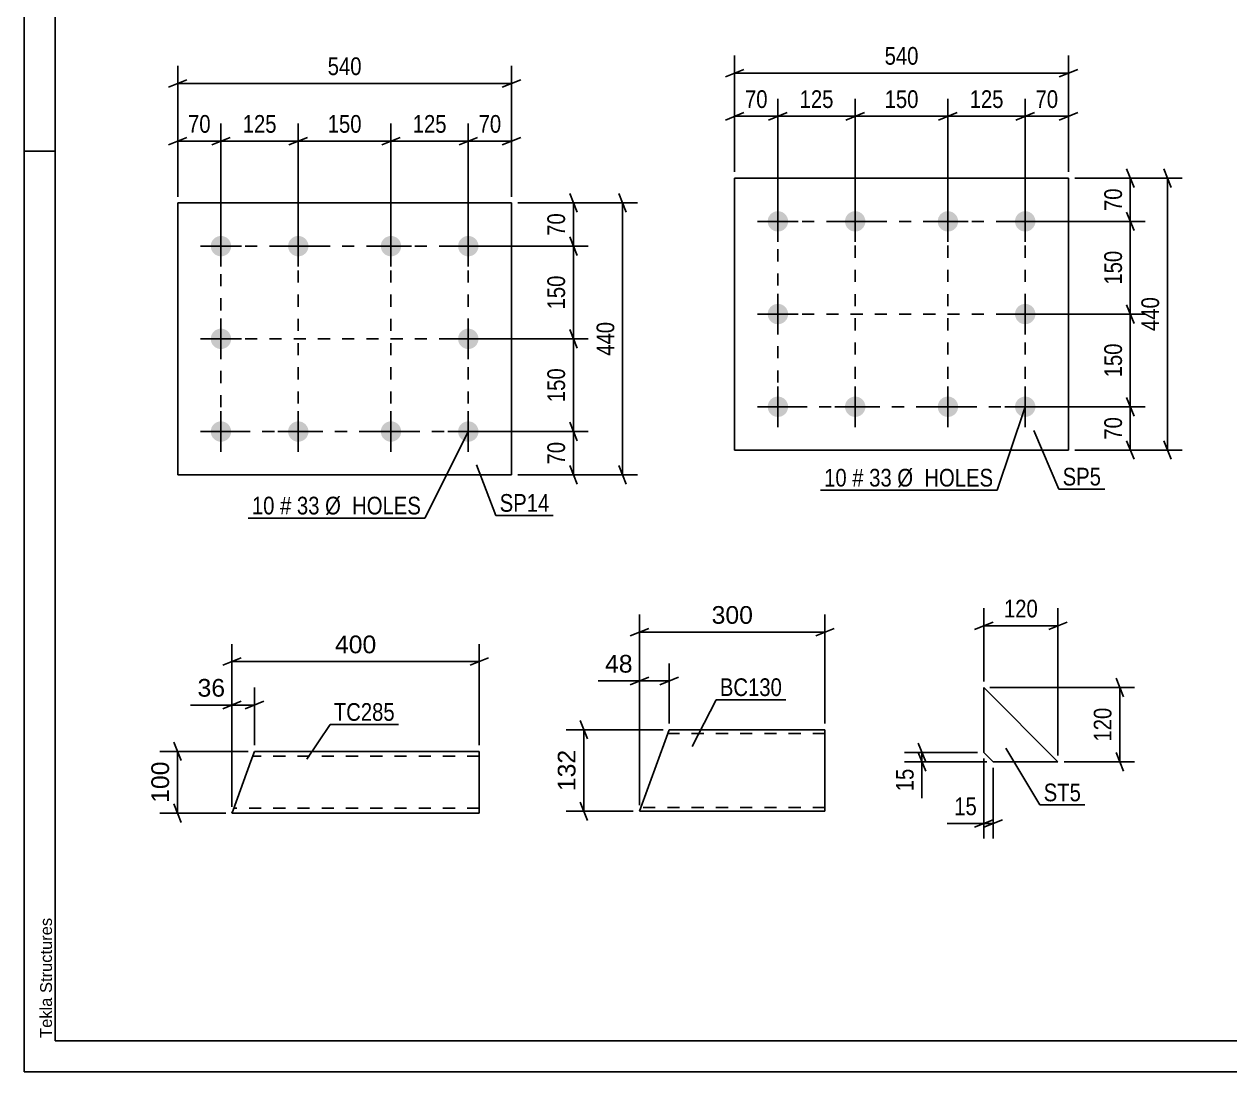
# Model space of a CAD drawing. Header units: millimetres. Extents: x 0 to 420, y 0 to 297.
# Drawn here: x 0 to 195, y 0 to 169.6 of the extents above; entities that cross this region are included whole.
import ezdxf

# ---------------------------------------------------------------- set-up
doc = ezdxf.new("R2010")
doc.units = ezdxf.units.MM
doc.linetypes.add('DXK_LINE_DOT2', pattern=[3.9198, 1.9599, -1.9599])
doc.styles.add('Arial', font='ARIAL.TTF', dxfattribs={"height": 0.2})
doc.styles.add('Arial Narrow', font='ARIALN.TTF', dxfattribs={"height": 0.2})

# ---------------------------------------------------------------- blocks, each defined once
blk = doc.blocks.new('Unknown-348436361-1134')
at = {"color": 5, "linetype": 'Continuous'}
for p, q in [((0, 297), (0, 0)), ((5, 292), (5, 5)), ((5, 149), (0, 149)), ((0, 0), (0, 5)), ((5, 5), (415, 5)), ((0, 0), (420, 0))]:
    blk.add_line(p, q, dxfattribs=at)
at = {"color": 174, "linetype": 'Continuous', "style": 'Arial'}
blk.add_text('Tekla Structures', height=1.9102, rotation=90, dxfattribs=at).set_placement((4.5, 5.5))
blk = doc.blocks.new('Part-348436361-5805 - 5804')
at = {"color": 2, "linetype": 'Continuous'}
for p, q in [((155.22, 62.19), (155.22, 51.69)), ((155.22, 62.19), (167.22, 50.19)), ((155.22, 51.69), (156.72, 50.19)), ((156.72, 50.19), (167.22, 50.19))]:
    blk.add_line(p, q, dxfattribs=at)
blk = doc.blocks.new('Part-348436361-7746 - 7745')
at = {"color": 2, "linetype": 'Continuous'}
for p, q in [((36.67, 50.27), (37.26, 51.87)), ((73.62, 51.87), (37.26, 51.87)), ((73.62, 51.87), (73.62, 41.87)), ((33.79, 42.34), (36.67, 50.27)), ((33.62, 41.87), (33.79, 42.34)), ((33.62, 41.87), (73.62, 41.87))]:
    blk.add_line(p, q, dxfattribs=at)
at = {"color": 7, "linetype": 'DXK_LINE_DOT2'}
for p, q in [((73.62, 51.07), (36.97, 51.07)), ((37.26, 51.87), (37.09, 51.4)), ((73.62, 51.4), (73.62, 51.87)), ((33.66, 41.99), (33.79, 42.34)), ((73.62, 42.67), (33.91, 42.67))]:
    blk.add_line(p, q, dxfattribs=at)
blk = doc.blocks.new('Part-348436361-7754 - 7753')
at = {"color": 2, "linetype": 'Continuous'}
for p, q in [((103.9, 54.17), (104.34, 55.37)), ((129.53, 55.37), (104.34, 55.37)), ((129.53, 55.37), (129.53, 55.27)), ((129.53, 55.27), (129.53, 42.17)), ((103.9, 54.17), (99.53, 42.17)), ((99.53, 42.17), (129.53, 42.17))]:
    blk.add_line(p, q, dxfattribs=at)
at = {"color": 7, "linetype": 'DXK_LINE_DOT2'}
for p, q in [((129.53, 54.77), (104.12, 54.77)), ((104.3, 55.27), (104.21, 55.01)), ((104.34, 55.37), (104.3, 55.27)), ((129.53, 55.01), (129.53, 55.37)), ((129.53, 42.77), (99.75, 42.77))]:
    blk.add_line(p, q, dxfattribs=at)
blk = doc.blocks.new('Bolt-348436361-5790 - 5788')
at = {"linetype": 'Continuous'}
for points in [[(121.92, 139.28, -1), (121.92, 135.98, -1)], [(134.42, 139.28, -1), (134.42, 135.98, -1)], [(149.42, 139.28, -1), (149.42, 135.98, -1)], [(161.92, 139.28, -1), (161.92, 135.98, -1)], [(121.92, 124.28, -1), (121.92, 120.98, -1)], [(161.92, 124.28, -1), (161.92, 120.98, -1)], [(121.92, 109.28, -1), (121.92, 105.98, -1)], [(134.42, 109.28, -1), (134.42, 105.98, -1)], [(149.42, 109.28, -1), (149.42, 105.98, -1)], [(161.92, 109.28, -1), (161.92, 105.98, -1)]]:
    blk.add_hatch(color=1, dxfattribs=at).paths.add_polyline_path(points)
at = {"color": 1, "linetype": 'Continuous'}
for p, q in [((121.92, 140.93), (121.92, 134.33)), ((134.42, 140.93), (134.42, 134.33)), ((149.42, 140.93), (149.42, 134.33)), ((161.92, 140.93), (161.92, 134.33)), ((118.62, 137.63), (125.22, 137.63)), ((131.12, 137.63), (137.72, 137.63)), ((146.12, 137.63), (152.72, 137.63)), ((158.62, 137.63), (165.22, 137.63)), ((121.92, 125.93), (121.92, 119.33)), ((161.92, 125.93), (161.92, 119.33)), ((118.62, 122.63), (125.22, 122.63)), ((158.62, 122.63), (165.22, 122.63)), ((121.92, 110.93), (121.92, 104.33)), ((134.42, 110.93), (134.42, 104.33)), ((149.42, 110.93), (149.42, 104.33)), ((161.92, 110.93), (161.92, 104.33)), ((118.62, 107.63), (125.22, 107.63)), ((131.12, 107.63), (137.72, 107.63)), ((146.12, 107.63), (152.72, 107.63)), ((158.62, 107.63), (165.22, 107.63))]:
    blk.add_line(p, q, dxfattribs=at)
blk = doc.blocks.new('Part-348436361-5789 - 5788')
at = {"color": 2, "linetype": 'Continuous'}
for p, q in [((114.92, 100.63), (114.92, 144.63)), ((114.92, 144.63), (168.92, 144.63)), ((168.92, 144.63), (168.92, 100.63)), ((168.92, 100.63), (114.92, 100.63))]:
    blk.add_line(p, q, dxfattribs=at)
blk = doc.blocks.new('Part-348436361-5859 - 5858')
at = {"color": 2, "linetype": 'Continuous'}
for p, q in [((24.84, 96.62), (24.84, 140.62)), ((24.84, 140.62), (78.84, 140.62)), ((78.84, 140.62), (78.84, 96.62)), ((78.84, 96.62), (24.84, 96.62))]:
    blk.add_line(p, q, dxfattribs=at)
blk = doc.blocks.new('Bolt-348436361-5860 - 5858')
at = {"linetype": 'Continuous'}
for points in [[(31.84, 135.27, -1), (31.84, 131.97, -1)], [(44.34, 135.27, -1), (44.34, 131.97, -1)], [(59.34, 135.27, -1), (59.34, 131.97, -1)], [(71.84, 135.27, -1), (71.84, 131.97, -1)], [(31.84, 120.27, -1), (31.84, 116.97, -1)], [(71.84, 120.27, -1), (71.84, 116.97, -1)], [(31.84, 105.27, -1), (31.84, 101.97, -1)], [(44.34, 105.27, -1), (44.34, 101.97, -1)], [(59.34, 105.27, -1), (59.34, 101.97, -1)], [(71.84, 105.27, -1), (71.84, 101.97, -1)]]:
    blk.add_hatch(color=1, dxfattribs=at).paths.add_polyline_path(points)
at = {"color": 1, "linetype": 'Continuous'}
for p, q in [((31.84, 136.92), (31.84, 130.32)), ((44.34, 136.92), (44.34, 130.32)), ((59.34, 136.92), (59.34, 130.32)), ((71.84, 136.92), (71.84, 130.32)), ((28.54, 133.62), (35.14, 133.62)), ((41.04, 133.62), (47.64, 133.62)), ((56.04, 133.62), (62.64, 133.62)), ((68.54, 133.62), (75.14, 133.62)), ((31.84, 121.92), (31.84, 115.32)), ((71.84, 121.92), (71.84, 115.32)), ((28.54, 118.62), (35.14, 118.62)), ((68.54, 118.62), (75.14, 118.62)), ((31.84, 106.92), (31.84, 100.32)), ((44.34, 106.92), (44.34, 100.32)), ((59.34, 106.92), (59.34, 100.32)), ((71.84, 106.92), (71.84, 100.32)), ((28.54, 103.62), (35.14, 103.62)), ((41.04, 103.62), (47.64, 103.62)), ((56.04, 103.62), (62.64, 103.62)), ((68.54, 103.62), (75.14, 103.62))]:
    blk.add_line(p, q, dxfattribs=at)
blk = doc.blocks.new('Rectangle-348436361-7251 - 5788')
at = {"color": 1, "linetype": 'DXK_LINE_DOT2'}
blk.add_lwpolyline([(121.92, 137.63), (161.92, 137.63), (161.92, 107.63), (121.92, 107.63), (121.92, 137.63)], close=True, dxfattribs=at)
blk = doc.blocks.new('Line-348436361-7109 - 5858')
at = {"color": 1, "linetype": 'DXK_LINE_DOT2'}
blk.add_line((31.84, 118.62), (71.84, 118.62), dxfattribs=at)
blk = doc.blocks.new('Line-348436361-7261 - 5788')
at = {"color": 1, "linetype": 'DXK_LINE_DOT2'}
blk.add_line((121.92, 122.63), (161.92, 122.63), dxfattribs=at)
blk = doc.blocks.new('Line-348436361-7116 - 5858')
at = {"color": 1, "linetype": 'DXK_LINE_DOT2'}
blk.add_line((44.34, 133.62), (44.34, 103.62), dxfattribs=at)
blk = doc.blocks.new('Line-348436361-7268 - 5788')
at = {"color": 1, "linetype": 'DXK_LINE_DOT2'}
blk.add_line((134.42, 137.63), (134.42, 107.63), dxfattribs=at)
blk = doc.blocks.new('Line-348436361-7123 - 5858')
at = {"color": 1, "linetype": 'DXK_LINE_DOT2'}
blk.add_line((59.34, 133.62), (59.34, 103.62), dxfattribs=at)
blk = doc.blocks.new('Line-348436361-7275 - 5788')
at = {"color": 1, "linetype": 'DXK_LINE_DOT2'}
blk.add_line((149.42, 137.63), (149.42, 107.63), dxfattribs=at)
blk = doc.blocks.new('Rectangle-348436361-7130 - 5858')
at = {"color": 1, "linetype": 'DXK_LINE_DOT2'}
blk.add_lwpolyline([(31.84, 133.62), (71.84, 133.62), (71.84, 103.62), (31.84, 103.62), (31.84, 133.62)], close=True, dxfattribs=at)
blk = doc.blocks.new('StraightDimension-348436361-6052 - 5804')
at = {"color": 7, "linetype": 'Continuous'}
for p, q in [((144.62, 53.19), (145.82, 50.19)), ((154.22, 51.69), (142.37, 51.69)), ((145.82, 48.69), (144.62, 51.69)), ((145.22, 50.19), (145.22, 51.69)), ((155.72, 50.19), (142.37, 50.19))]:
    blk.add_line(p, q, dxfattribs=at)
at = {"color": 0}
blk.add_wipeout([(144.47, 49.67), (140.27, 49.67), (140.27, 44.81), (144.47, 44.81)], dxfattribs=at)
at = {"color": 7, "linetype": 'Continuous'}
blk.add_line((145.22, 50.19), (145.22, 44.28), dxfattribs=at)
blk.add_line((145.22, 50.19), (145.22, 44.28), dxfattribs=at)
at = {"color": 3, "style": 'Arial Narrow'}
blk.add_text('15', height=2.863, rotation=90.0002, dxfattribs=at).set_placement((143.87, 45.41))
blk = doc.blocks.new('StraightDimension-348436361-6044 - 5804')
at = {"color": 7, "linetype": 'Continuous'}
for p, q in [((155.22, 50.69), (155.22, 37.79)), ((156.72, 49.19), (156.72, 37.79)), ((153.72, 39.59), (156.72, 40.79)), ((158.22, 40.79), (155.22, 39.59)), ((155.22, 40.19), (156.72, 40.19))]:
    blk.add_line(p, q, dxfattribs=at)
at = {"color": 0}
blk.add_wipeout([(154.7, 40.94), (154.7, 45.14), (149.84, 45.14), (149.84, 40.94)], dxfattribs=at)
at = {"color": 7, "linetype": 'Continuous'}
blk.add_line((155.22, 40.19), (149.32, 40.19), dxfattribs=at)
blk.add_line((155.22, 40.19), (149.32, 40.19), dxfattribs=at)
at = {"color": 3, "style": 'Arial Narrow'}
blk.add_text('15', height=2.863, dxfattribs=at).set_placement((150.44, 41.54))
blk = doc.blocks.new('StraightDimension-348436361-6056 - 5804')
at = {"color": 7, "linetype": 'Continuous'}
for p, q in [((176.62, 63.69), (177.82, 60.69)), ((156.22, 62.19), (179.62, 62.19)), ((177.22, 50.19), (177.22, 62.19)), ((177.82, 48.69), (176.62, 51.69)), ((168.22, 50.19), (179.62, 50.19))]:
    blk.add_line(p, q, dxfattribs=at)
at = {"color": 0}
blk.add_wipeout([(176.47, 59.53), (172.27, 59.53), (172.27, 52.85), (176.47, 52.85)], dxfattribs=at)
at = {"color": 3, "style": 'Arial Narrow'}
blk.add_text('120', height=2.863, rotation=90.0002, dxfattribs=at).set_placement((175.87, 53.45))
blk = doc.blocks.new('StraightDimension-348436361-6048 - 5804')
at = {"color": 7, "linetype": 'Continuous'}
for p, q in [((155.22, 63.19), (155.22, 75.04)), ((167.22, 51.19), (167.22, 75.04)), ((153.72, 71.59), (156.72, 72.79)), ((155.22, 72.19), (167.22, 72.19)), ((168.72, 72.79), (165.72, 71.59))]:
    blk.add_line(p, q, dxfattribs=at)
at = {"color": 0}
blk.add_wipeout([(164.56, 72.94), (164.56, 77.14), (157.88, 77.14), (157.88, 72.94)], dxfattribs=at)
at = {"color": 3, "style": 'Arial Narrow'}
blk.add_text('120', height=2.863, dxfattribs=at).set_placement((158.48, 73.54))
blk = doc.blocks.new('StraightDimension-348436361-7794 - 7745')
at = {"color": 7, "linetype": 'Continuous'}
for p, q in [((24.19, 53.37), (25.39, 50.37)), ((36.26, 51.87), (21.94, 51.87)), ((24.79, 41.87), (24.79, 51.87)), ((25.39, 40.37), (24.19, 43.37)), ((32.62, 41.87), (21.94, 41.87))]:
    blk.add_line(p, q, dxfattribs=at)
at = {"color": 0}
blk.add_wipeout([(24.04, 50.81), (19.84, 50.81), (19.84, 42.94), (24.04, 42.94)], dxfattribs=at)
at = {"color": 3, "style": 'Arial'}
blk.add_text('100', height=2.865, rotation=90.0002, dxfattribs=at).set_placement((23.44, 43.54))
blk = doc.blocks.new('StraightDimension-348436361-7759 - 7745')
at = {"color": 7, "linetype": 'Continuous'}
for p, q in [((33.62, 42.87), (33.62, 62.22)), ((37.26, 52.87), (37.26, 62.22)), ((32.12, 58.77), (35.12, 59.97)), ((33.62, 59.37), (37.26, 59.37)), ((38.76, 59.97), (35.76, 58.77))]:
    blk.add_line(p, q, dxfattribs=at)
at = {"color": 0}
blk.add_wipeout([(33.09, 60.12), (33.09, 64.32), (27.45, 64.32), (27.45, 60.12)], dxfattribs=at)
at = {"color": 7, "linetype": 'Continuous'}
blk.add_line((33.62, 59.37), (26.92, 59.37), dxfattribs=at)
blk.add_line((33.62, 59.37), (26.92, 59.37), dxfattribs=at)
at = {"color": 3, "style": 'Arial'}
blk.add_text('36', height=2.865, dxfattribs=at).set_placement((28.05, 60.72))
blk = doc.blocks.new('StraightDimension-348436361-7829 - 7745')
at = {"color": 7, "linetype": 'Continuous'}
for p, q in [((33.62, 42.87), (33.62, 69.24)), ((73.62, 52.87), (73.62, 69.24)), ((35.12, 66.99), (32.12, 65.79)), ((33.62, 66.39), (73.62, 66.39)), ((72.12, 65.79), (75.12, 66.99))]:
    blk.add_line(p, q, dxfattribs=at)
at = {"color": 0}
blk.add_wipeout([(57.55, 67.14), (57.55, 71.34), (49.68, 71.34), (49.68, 67.14)], dxfattribs=at)
at = {"color": 3, "style": 'Arial'}
blk.add_text('400', height=2.865, dxfattribs=at).set_placement((50.28, 67.74))
blk = doc.blocks.new('StraightDimension-348436361-7858 - 7753')
at = {"color": 7, "linetype": 'Continuous'}
for p, q in [((99.53, 43.17), (99.53, 66.11)), ((104.34, 56.37), (104.34, 66.11)), ((98.03, 62.66), (101.03, 63.86)), ((99.53, 63.26), (104.34, 63.26)), ((105.84, 63.86), (102.84, 62.66))]:
    blk.add_line(p, q, dxfattribs=at)
at = {"color": 0}
blk.add_wipeout([(99.01, 64.01), (99.01, 68.21), (93.36, 68.21), (93.36, 64.01)], dxfattribs=at)
at = {"color": 7, "linetype": 'Continuous'}
blk.add_line((99.53, 63.26), (92.84, 63.26), dxfattribs=at)
blk.add_line((99.53, 63.26), (92.84, 63.26), dxfattribs=at)
at = {"color": 3, "style": 'Arial'}
blk.add_text('48', height=2.865, dxfattribs=at).set_placement((93.96, 64.61))
blk = doc.blocks.new('StraightDimension-348436361-7840 - 7753')
at = {"color": 7, "linetype": 'Continuous'}
for p, q in [((91.13, 53.87), (89.93, 56.87)), ((103.34, 55.37), (87.68, 55.37)), ((90.53, 42.17), (90.53, 55.37)), ((89.93, 43.67), (91.13, 40.67)), ((98.53, 42.17), (87.68, 42.17))]:
    blk.add_line(p, q, dxfattribs=at)
at = {"color": 0}
blk.add_wipeout([(89.78, 52.7), (85.58, 52.7), (85.58, 44.83), (89.78, 44.83)], dxfattribs=at)
at = {"color": 3, "style": 'Arial'}
blk.add_text('132', height=2.865, rotation=90.0002, dxfattribs=at).set_placement((89.18, 45.43))
blk = doc.blocks.new('StraightDimension-348436361-7877 - 7753')
at = {"color": 7, "linetype": 'Continuous'}
for p, q in [((99.53, 43.17), (99.53, 74.01)), ((129.53, 56.37), (129.53, 74.01)), ((101.03, 71.76), (98.03, 70.56)), ((99.53, 71.16), (129.53, 71.16)), ((128.03, 70.56), (131.03, 71.76))]:
    blk.add_line(p, q, dxfattribs=at)
at = {"color": 0}
blk.add_wipeout([(118.47, 71.91), (118.47, 76.11), (110.6, 76.11), (110.6, 71.91)], dxfattribs=at)
at = {"color": 3, "style": 'Arial'}
blk.add_text('300', height=2.865, dxfattribs=at).set_placement((111.2, 72.51))
blk = doc.blocks.new('StraightDimension-348436361-8094 - 5788')
at = {"color": 7, "linetype": 'Continuous'}
for p, q in [((179.52, 136.13), (178.32, 139.13)), ((162.92, 137.63), (181.32, 137.63)), ((178.92, 122.63), (178.92, 137.63)), ((178.32, 124.13), (179.52, 121.13)), ((162.92, 122.63), (181.32, 122.63))]:
    blk.add_line(p, q, dxfattribs=at)
at = {"color": 0}
blk.add_wipeout([(178.17, 133.47), (173.97, 133.47), (173.97, 126.79), (178.17, 126.79)], dxfattribs=at)
at = {"color": 3, "style": 'Arial Narrow'}
blk.add_text('150', height=2.863, rotation=90.0002, dxfattribs=at).set_placement((177.57, 127.39))
blk = doc.blocks.new('StraightDimension-348436361-8100 - 5788')
at = {"color": 7, "linetype": 'Continuous'}
for p, q in [((149.42, 138.63), (149.42, 157.48)), ((161.92, 138.63), (161.92, 157.48)), ((147.92, 154.03), (150.92, 155.23)), ((149.42, 154.63), (161.92, 154.63)), ((163.42, 155.23), (160.42, 154.03))]:
    blk.add_line(p, q, dxfattribs=at)
at = {"color": 0}
blk.add_wipeout([(159.01, 155.38), (159.01, 159.58), (152.33, 159.58), (152.33, 155.38)], dxfattribs=at)
at = {"color": 3, "style": 'Arial Narrow'}
blk.add_text('125', height=2.863, dxfattribs=at).set_placement((152.93, 155.98))
blk = doc.blocks.new('StraightDimension-348436361-5968 - 5788')
at = {"color": 7, "linetype": 'Continuous'}
for p, q in [((169.92, 144.63), (181.32, 144.63)), ((178.32, 146.13), (179.52, 143.13)), ((178.92, 137.63), (178.92, 144.63)), ((179.52, 136.13), (178.32, 139.13)), ((162.92, 137.63), (181.32, 137.63))]:
    blk.add_line(p, q, dxfattribs=at)
at = {"color": 0}
blk.add_wipeout([(178.17, 143.56), (173.97, 143.56), (173.97, 138.7), (178.17, 138.7)], dxfattribs=at)
at = {"color": 3, "style": 'Arial Narrow'}
blk.add_text('70', height=2.863, rotation=90.0002, dxfattribs=at).set_placement((177.57, 139.3))
blk = doc.blocks.new('StraightDimension-348436361-5971 - 5788')
at = {"color": 7, "linetype": 'Continuous'}
for p, q in [((162.92, 107.63), (181.32, 107.63)), ((178.32, 109.13), (179.52, 106.13)), ((178.92, 100.63), (178.92, 107.63)), ((179.52, 99.13), (178.32, 102.13)), ((169.92, 100.63), (181.32, 100.63))]:
    blk.add_line(p, q, dxfattribs=at)
at = {"color": 0}
blk.add_wipeout([(178.17, 106.56), (173.97, 106.56), (173.97, 101.7), (178.17, 101.7)], dxfattribs=at)
at = {"color": 3, "style": 'Arial Narrow'}
blk.add_text('70', height=2.863, rotation=90.0002, dxfattribs=at).set_placement((177.57, 102.3))
blk = doc.blocks.new('StraightDimension-348436361-5984 - 5788')
at = {"color": 7, "linetype": 'Continuous'}
for p, q in [((169.92, 144.63), (187.32, 144.63)), ((185.52, 143.13), (184.32, 146.13)), ((184.92, 100.63), (184.92, 144.63)), ((184.32, 102.13), (185.52, 99.13)), ((169.92, 100.63), (187.32, 100.63))]:
    blk.add_line(p, q, dxfattribs=at)
at = {"color": 0}
blk.add_wipeout([(184.17, 125.97), (179.97, 125.97), (179.97, 119.29), (184.17, 119.29)], dxfattribs=at)
at = {"color": 3, "style": 'Arial Narrow'}
blk.add_text('440', height=2.863, rotation=90.0002, dxfattribs=at).set_placement((183.57, 119.89))
blk = doc.blocks.new('StraightDimension-348436361-5988 - 5788')
at = {"color": 7, "linetype": 'Continuous'}
for p, q in [((161.92, 138.63), (161.92, 157.48)), ((168.92, 145.63), (168.92, 157.48)), ((160.42, 154.03), (163.42, 155.23)), ((161.92, 154.63), (168.92, 154.63)), ((170.42, 155.23), (167.42, 154.03))]:
    blk.add_line(p, q, dxfattribs=at)
at = {"color": 0}
blk.add_wipeout([(167.85, 155.38), (167.85, 159.58), (162.99, 159.58), (162.99, 155.38)], dxfattribs=at)
at = {"color": 3, "style": 'Arial Narrow'}
blk.add_text('70', height=2.863, dxfattribs=at).set_placement((163.59, 155.98))
blk = doc.blocks.new('StraightDimension-348436361-5992 - 5788')
at = {"color": 7, "linetype": 'Continuous'}
for p, q in [((114.92, 145.63), (114.92, 157.48)), ((121.92, 138.63), (121.92, 157.48)), ((113.42, 154.03), (116.42, 155.23)), ((114.92, 154.63), (121.92, 154.63)), ((123.42, 155.23), (120.42, 154.03))]:
    blk.add_line(p, q, dxfattribs=at)
at = {"color": 0}
blk.add_wipeout([(120.85, 155.38), (120.85, 159.58), (115.99, 159.58), (115.99, 155.38)], dxfattribs=at)
at = {"color": 3, "style": 'Arial Narrow'}
blk.add_text('70', height=2.863, dxfattribs=at).set_placement((116.59, 155.98))
blk = doc.blocks.new('StraightDimension-348436361-6008 - 5788')
at = {"color": 7, "linetype": 'Continuous'}
for p, q in [((114.92, 145.63), (114.92, 164.48)), ((168.92, 145.63), (168.92, 164.48)), ((116.42, 162.23), (113.42, 161.03)), ((167.42, 161.03), (170.42, 162.23)), ((114.92, 161.63), (168.92, 161.63))]:
    blk.add_line(p, q, dxfattribs=at)
at = {"color": 0}
blk.add_wipeout([(145.26, 162.38), (145.26, 166.58), (138.58, 166.58), (138.58, 162.38)], dxfattribs=at)
at = {"color": 3, "style": 'Arial Narrow'}
blk.add_text('540', height=2.863, dxfattribs=at).set_placement((139.18, 162.98))
blk = doc.blocks.new('StraightDimension-348436361-8092 - 5788')
at = {"color": 7, "linetype": 'Continuous'}
for p, q in [((179.52, 121.13), (178.32, 124.13)), ((162.92, 122.63), (181.32, 122.63)), ((178.92, 107.63), (178.92, 122.63)), ((162.92, 107.63), (181.32, 107.63)), ((178.32, 109.13), (179.52, 106.13))]:
    blk.add_line(p, q, dxfattribs=at)
at = {"color": 0}
blk.add_wipeout([(178.17, 118.47), (173.97, 118.47), (173.97, 111.79), (178.17, 111.79)], dxfattribs=at)
at = {"color": 3, "style": 'Arial Narrow'}
blk.add_text('150', height=2.863, rotation=90.0002, dxfattribs=at).set_placement((177.57, 112.39))
blk = doc.blocks.new('StraightDimension-348436361-8096 - 5788')
at = {"color": 7, "linetype": 'Continuous'}
for p, q in [((121.92, 138.63), (121.92, 157.48)), ((134.42, 138.63), (134.42, 157.48)), ((120.42, 154.03), (123.42, 155.23)), ((121.92, 154.63), (134.42, 154.63)), ((135.92, 155.23), (132.92, 154.03))]:
    blk.add_line(p, q, dxfattribs=at)
at = {"color": 0}
blk.add_wipeout([(131.51, 155.38), (131.51, 159.58), (124.83, 159.58), (124.83, 155.38)], dxfattribs=at)
at = {"color": 3, "style": 'Arial Narrow'}
blk.add_text('125', height=2.863, dxfattribs=at).set_placement((125.43, 155.98))
blk = doc.blocks.new('StraightDimension-348436361-8098 - 5788')
at = {"color": 7, "linetype": 'Continuous'}
for p, q in [((134.42, 138.63), (134.42, 157.48)), ((149.42, 138.63), (149.42, 157.48)), ((135.92, 155.23), (132.92, 154.03)), ((134.42, 154.63), (149.42, 154.63)), ((147.92, 154.03), (150.92, 155.23))]:
    blk.add_line(p, q, dxfattribs=at)
at = {"color": 0}
blk.add_wipeout([(145.26, 155.38), (145.26, 159.58), (138.58, 159.58), (138.58, 155.38)], dxfattribs=at)
at = {"color": 3, "style": 'Arial Narrow'}
blk.add_text('150', height=2.863, dxfattribs=at).set_placement((139.18, 155.98))
blk = doc.blocks.new('StraightDimension-348436361-6188 - 5858')
at = {"color": 7, "linetype": 'Continuous'}
for p, q in [((24.84, 141.62), (24.84, 153.47)), ((31.84, 134.62), (31.84, 153.47)), ((23.34, 150.02), (26.34, 151.22)), ((24.84, 150.62), (31.84, 150.62)), ((33.34, 151.22), (30.34, 150.02))]:
    blk.add_line(p, q, dxfattribs=at)
at = {"color": 0}
blk.add_wipeout([(30.77, 151.37), (30.77, 155.57), (25.91, 155.57), (25.91, 151.37)], dxfattribs=at)
at = {"color": 3, "style": 'Arial Narrow'}
blk.add_text('70', height=2.863, dxfattribs=at).set_placement((26.51, 151.97))
blk = doc.blocks.new('StraightDimension-348436361-8118 - 5858')
at = {"color": 7, "linetype": 'Continuous'}
for p, q in [((44.34, 134.62), (44.34, 153.47)), ((59.34, 134.62), (59.34, 153.47)), ((45.84, 151.22), (42.84, 150.02)), ((44.34, 150.62), (59.34, 150.62)), ((57.84, 150.02), (60.84, 151.22))]:
    blk.add_line(p, q, dxfattribs=at)
at = {"color": 0}
blk.add_wipeout([(55.18, 151.37), (55.18, 155.57), (48.5, 155.57), (48.5, 151.37)], dxfattribs=at)
at = {"color": 3, "style": 'Arial Narrow'}
blk.add_text('150', height=2.863, dxfattribs=at).set_placement((49.1, 151.97))
blk = doc.blocks.new('StraightDimension-348436361-8112 - 5858')
at = {"color": 7, "linetype": 'Continuous'}
for p, q in [((89.44, 117.12), (88.24, 120.12)), ((72.84, 118.62), (91.24, 118.62)), ((88.84, 103.62), (88.84, 118.62)), ((72.84, 103.62), (91.24, 103.62)), ((88.24, 105.12), (89.44, 102.12))]:
    blk.add_line(p, q, dxfattribs=at)
at = {"color": 0}
blk.add_wipeout([(88.09, 114.46), (83.89, 114.46), (83.89, 107.78), (88.09, 107.78)], dxfattribs=at)
at = {"color": 3, "style": 'Arial Narrow'}
blk.add_text('150', height=2.863, rotation=90.0002, dxfattribs=at).set_placement((87.49, 108.38))
blk = doc.blocks.new('StraightDimension-348436361-6164 - 5858')
at = {"color": 7, "linetype": 'Continuous'}
for p, q in [((79.84, 140.62), (91.24, 140.62)), ((88.24, 142.12), (89.44, 139.12)), ((88.84, 133.62), (88.84, 140.62)), ((89.44, 132.12), (88.24, 135.12)), ((72.84, 133.62), (91.24, 133.62))]:
    blk.add_line(p, q, dxfattribs=at)
at = {"color": 0}
blk.add_wipeout([(88.09, 139.55), (83.89, 139.55), (83.89, 134.69), (88.09, 134.69)], dxfattribs=at)
at = {"color": 3, "style": 'Arial Narrow'}
blk.add_text('70', height=2.863, rotation=90.0002, dxfattribs=at).set_placement((87.49, 135.29))
blk = doc.blocks.new('StraightDimension-348436361-6167 - 5858')
at = {"color": 7, "linetype": 'Continuous'}
for p, q in [((72.84, 103.62), (91.24, 103.62)), ((88.24, 105.12), (89.44, 102.12)), ((88.84, 96.62), (88.84, 103.62)), ((89.44, 95.12), (88.24, 98.12)), ((79.84, 96.62), (91.24, 96.62))]:
    blk.add_line(p, q, dxfattribs=at)
at = {"color": 0}
blk.add_wipeout([(88.09, 102.55), (83.89, 102.55), (83.89, 97.69), (88.09, 97.69)], dxfattribs=at)
at = {"color": 3, "style": 'Arial Narrow'}
blk.add_text('70', height=2.863, rotation=90.0002, dxfattribs=at).set_placement((87.49, 98.29))
blk = doc.blocks.new('StraightDimension-348436361-6180 - 5858')
at = {"color": 7, "linetype": 'Continuous'}
for p, q in [((79.84, 140.62), (99.2, 140.62)), ((97.4, 139.12), (96.2, 142.12)), ((96.8, 96.62), (96.8, 140.62)), ((96.2, 98.12), (97.4, 95.12)), ((79.84, 96.62), (99.2, 96.62))]:
    blk.add_line(p, q, dxfattribs=at)
at = {"color": 0}
blk.add_wipeout([(96.05, 121.96), (91.85, 121.96), (91.85, 115.28), (96.05, 115.28)], dxfattribs=at)
at = {"color": 3, "style": 'Arial Narrow'}
blk.add_text('440', height=2.863, rotation=90.0002, dxfattribs=at).set_placement((95.45, 115.88))
blk = doc.blocks.new('StraightDimension-348436361-6184 - 5858')
at = {"color": 7, "linetype": 'Continuous'}
for p, q in [((71.84, 134.62), (71.84, 153.47)), ((78.84, 141.62), (78.84, 153.47)), ((70.34, 150.02), (73.34, 151.22)), ((71.84, 150.62), (78.84, 150.62)), ((80.34, 151.22), (77.34, 150.02))]:
    blk.add_line(p, q, dxfattribs=at)
at = {"color": 0}
blk.add_wipeout([(77.77, 151.37), (77.77, 155.57), (72.91, 155.57), (72.91, 151.37)], dxfattribs=at)
at = {"color": 3, "style": 'Arial Narrow'}
blk.add_text('70', height=2.863, dxfattribs=at).set_placement((73.51, 151.97))
blk = doc.blocks.new('StraightDimension-348436361-6204 - 5858')
at = {"color": 7, "linetype": 'Continuous'}
for p, q in [((24.84, 141.62), (24.84, 162.8)), ((78.84, 141.62), (78.84, 162.8)), ((26.34, 160.55), (23.34, 159.35)), ((24.84, 159.95), (78.84, 159.95)), ((77.34, 159.35), (80.34, 160.55))]:
    blk.add_line(p, q, dxfattribs=at)
at = {"color": 0}
blk.add_wipeout([(55.18, 160.7), (55.18, 164.9), (48.5, 164.9), (48.5, 160.7)], dxfattribs=at)
at = {"color": 3, "style": 'Arial Narrow'}
blk.add_text('540', height=2.863, dxfattribs=at).set_placement((49.1, 161.3))
blk = doc.blocks.new('StraightDimension-348436361-8114 - 5858')
at = {"color": 7, "linetype": 'Continuous'}
for p, q in [((89.44, 132.12), (88.24, 135.12)), ((72.84, 133.62), (91.24, 133.62)), ((88.84, 118.62), (88.84, 133.62)), ((88.24, 120.12), (89.44, 117.12)), ((72.84, 118.62), (91.24, 118.62))]:
    blk.add_line(p, q, dxfattribs=at)
at = {"color": 0}
blk.add_wipeout([(88.09, 129.46), (83.89, 129.46), (83.89, 122.78), (88.09, 122.78)], dxfattribs=at)
at = {"color": 3, "style": 'Arial Narrow'}
blk.add_text('150', height=2.863, rotation=90.0002, dxfattribs=at).set_placement((87.49, 123.38))
blk = doc.blocks.new('StraightDimension-348436361-8116 - 5858')
at = {"color": 7, "linetype": 'Continuous'}
for p, q in [((31.84, 134.62), (31.84, 153.47)), ((44.34, 134.62), (44.34, 153.47)), ((30.34, 150.02), (33.34, 151.22)), ((31.84, 150.62), (44.34, 150.62)), ((45.84, 151.22), (42.84, 150.02))]:
    blk.add_line(p, q, dxfattribs=at)
at = {"color": 0}
blk.add_wipeout([(41.43, 151.37), (41.43, 155.57), (34.75, 155.57), (34.75, 151.37)], dxfattribs=at)
at = {"color": 3, "style": 'Arial Narrow'}
blk.add_text('125', height=2.863, dxfattribs=at).set_placement((35.35, 151.97))
blk = doc.blocks.new('StraightDimension-348436361-8120 - 5858')
at = {"color": 7, "linetype": 'Continuous'}
for p, q in [((59.34, 134.62), (59.34, 153.47)), ((71.84, 134.62), (71.84, 153.47)), ((57.84, 150.02), (60.84, 151.22)), ((59.34, 150.62), (71.84, 150.62)), ((73.34, 151.22), (70.34, 150.02))]:
    blk.add_line(p, q, dxfattribs=at)
at = {"color": 0}
blk.add_wipeout([(68.93, 151.37), (68.93, 155.57), (62.25, 155.57), (62.25, 151.37)], dxfattribs=at)
at = {"color": 3, "style": 'Arial Narrow'}
blk.add_text('125', height=2.863, dxfattribs=at).set_placement((62.85, 151.97))
blk = doc.blocks.new('Mark-348436361-6238 - 5804')
at = {"color": 0}
blk.add_wipeout([(170.94, 43.79), (170.94, 46.79), (164.91, 46.79), (164.91, 43.79)], dxfattribs=at)
blk.add_wipeout([(170.94, 43.79), (170.94, 46.79), (164.91, 46.79), (164.91, 43.79)], dxfattribs=at)
at = {"color": 30, "linetype": 'Continuous'}
for p, q in [((158.81, 52.39), (164.31, 43.19)), ((164.31, 43.19), (171.54, 43.19))]:
    blk.add_line(p, q, dxfattribs=at)
at = {"color": 3, "style": 'Arial Narrow'}
blk.add_text('ST5', height=2.863, dxfattribs=at).set_placement((164.91, 43.79))
blk = doc.blocks.new('Mark-348436361-7887 - 7745')
at = {"color": 0}
blk.add_wipeout([(59.95, 56.81), (59.95, 59.81), (50.09, 59.81), (50.09, 56.81)], dxfattribs=at)
blk.add_wipeout([(59.95, 56.81), (59.95, 59.81), (50.09, 59.81), (50.09, 56.81)], dxfattribs=at)
at = {"color": 30, "linetype": 'Continuous'}
for p, q in [((45.75, 50.58), (49.49, 56.21)), ((49.49, 56.21), (60.55, 56.21))]:
    blk.add_line(p, q, dxfattribs=at)
at = {"color": 3, "style": 'Arial Narrow'}
blk.add_text('TC285', height=2.863, dxfattribs=at).set_placement((50.09, 56.81))
blk = doc.blocks.new('Mark-348436361-7905 - 7753')
at = {"color": 0}
blk.add_wipeout([(122.58, 60.82), (122.58, 63.82), (112.53, 63.82), (112.53, 60.82)], dxfattribs=at)
blk.add_wipeout([(122.58, 60.82), (122.58, 63.82), (112.53, 63.82), (112.53, 60.82)], dxfattribs=at)
at = {"color": 30, "linetype": 'Continuous'}
for p, q in [((108.05, 52.66), (111.93, 60.22)), ((111.93, 60.22), (123.18, 60.22))]:
    blk.add_line(p, q, dxfattribs=at)
at = {"color": 3, "style": 'Arial Narrow'}
blk.add_text('BC130', height=2.863, dxfattribs=at).set_placement((112.53, 60.82))
blk = doc.blocks.new('Mark-348436361-6230 - 5788')
at = {"color": 0}
blk.add_wipeout([(174.18, 94.89), (174.18, 97.89), (167.97, 97.89), (167.97, 94.89)], dxfattribs=at)
blk.add_wipeout([(174.18, 94.89), (174.18, 97.89), (167.97, 97.89), (167.97, 94.89)], dxfattribs=at)
at = {"color": 30, "linetype": 'Continuous'}
for p, q in [((163.33, 103.81), (167.37, 94.29)), ((167.37, 94.29), (174.78, 94.29))]:
    blk.add_line(p, q, dxfattribs=at)
at = {"color": 3, "style": 'Arial Narrow'}
blk.add_text('SP5', height=2.863, dxfattribs=at).set_placement((167.97, 94.89))
blk = doc.blocks.new('Mark-348436361-6233 - 5788')
at = {"color": 0}
blk.add_wipeout([(133.05, 94.72), (133.05, 97.72), (129.39, 97.72), (129.39, 94.72)], dxfattribs=at)
blk.add_wipeout([(133.05, 94.72), (133.05, 97.72), (129.39, 97.72), (129.39, 94.72)], dxfattribs=at)
at = {"color": 3, "style": 'Arial Narrow'}
blk.add_text('10', height=2.863, dxfattribs=at).set_placement((129.39, 94.72))
at = {"color": 0}
blk.add_wipeout([(135.78, 94.72), (135.78, 97.72), (133.95, 97.72), (133.95, 94.72)], dxfattribs=at)
blk.add_wipeout([(135.78, 94.72), (135.78, 97.72), (133.95, 97.72), (133.95, 94.72)], dxfattribs=at)
blk.add_wipeout([(140.33, 94.72), (140.33, 97.72), (136.68, 97.72), (136.68, 94.72)], dxfattribs=at)
blk.add_wipeout([(140.33, 94.72), (140.33, 97.72), (136.68, 97.72), (136.68, 94.72)], dxfattribs=at)
at = {"color": 3, "style": 'Arial Narrow'}
for s, height, p in [('#', 2.86, (133.95, 94.72)), ('33', 2.863, (136.68, 94.72))]:
    blk.add_text(s, height=height, dxfattribs=at).set_placement(p)
at = {"color": 0}
blk.add_wipeout([(156.76, 94.72), (156.76, 97.72), (141.23, 97.72), (141.23, 94.72)], dxfattribs=at)
blk.add_wipeout([(156.76, 94.72), (156.76, 97.72), (141.23, 97.72), (141.23, 94.72)], dxfattribs=at)
at = {"color": 7, "linetype": 'Continuous'}
for p in [(161.85, 107.47), (128.79, 94.12)]:
    blk.add_line(p, (157.36, 94.12), dxfattribs=at)
at = {"color": 3, "style": 'Arial Narrow'}
blk.add_text('Ø  HOLES', height=2.863, dxfattribs=at).set_placement((141.23, 94.72))
blk = doc.blocks.new('Mark-348436361-6252 - 5858')
at = {"color": 0}
blk.add_wipeout([(84.96, 90.64), (84.96, 93.64), (76.92, 93.64), (76.92, 90.64)], dxfattribs=at)
blk.add_wipeout([(84.96, 90.64), (84.96, 93.64), (76.92, 93.64), (76.92, 90.64)], dxfattribs=at)
at = {"color": 30, "linetype": 'Continuous'}
for p, q in [((73.16, 98.22), (76.32, 90.04)), ((76.32, 90.04), (85.56, 90.04))]:
    blk.add_line(p, q, dxfattribs=at)
at = {"color": 3, "style": 'Arial Narrow'}
blk.add_text('SP14', height=2.863, dxfattribs=at).set_placement((76.92, 90.64))
blk = doc.blocks.new('Mark-348436361-6255 - 5858')
at = {"color": 0}
blk.add_wipeout([(40.5, 90.21), (40.5, 93.21), (36.84, 93.21), (36.84, 90.21)], dxfattribs=at)
blk.add_wipeout([(40.5, 90.21), (40.5, 93.21), (36.84, 93.21), (36.84, 90.21)], dxfattribs=at)
at = {"color": 3, "style": 'Arial Narrow'}
blk.add_text('10', height=2.863, dxfattribs=at).set_placement((36.84, 90.21))
at = {"color": 0}
blk.add_wipeout([(43.22, 90.21), (43.22, 93.21), (41.4, 93.21), (41.4, 90.21)], dxfattribs=at)
blk.add_wipeout([(43.22, 90.21), (43.22, 93.21), (41.4, 93.21), (41.4, 90.21)], dxfattribs=at)
blk.add_wipeout([(47.78, 90.21), (47.78, 93.21), (44.12, 93.21), (44.12, 90.21)], dxfattribs=at)
blk.add_wipeout([(47.78, 90.21), (47.78, 93.21), (44.12, 93.21), (44.12, 90.21)], dxfattribs=at)
at = {"color": 3, "style": 'Arial Narrow'}
for s, height, p in [('#', 2.86, (41.4, 90.21)), ('33', 2.863, (44.12, 90.21))]:
    blk.add_text(s, height=height, dxfattribs=at).set_placement(p)
at = {"color": 0}
blk.add_wipeout([(64.21, 90.21), (64.21, 93.21), (48.68, 93.21), (48.68, 90.21)], dxfattribs=at)
blk.add_wipeout([(64.21, 90.21), (64.21, 93.21), (48.68, 93.21), (48.68, 90.21)], dxfattribs=at)
at = {"color": 7, "linetype": 'Continuous'}
for p in [(71.92, 103.78), (36.24, 89.61)]:
    blk.add_line(p, (64.81, 89.61), dxfattribs=at)
at = {"color": 3, "style": 'Arial Narrow'}
blk.add_text('Ø  HOLES', height=2.863, dxfattribs=at).set_placement((48.68, 90.21))

msp = doc.modelspace()

# ---------------------------------------------------------------- block references
for name in ['Unknown-348436361-1134', 'Part-348436361-5789 - 5788', 'Part-348436361-5859 - 5858', 'Bolt-348436361-5790 - 5788', 'Bolt-348436361-5860 - 5858', 'Rectangle-348436361-7251 - 5788', 'Line-348436361-7268 - 5788', 'Line-348436361-7275 - 5788', 'Rectangle-348436361-7130 - 5858', 'Line-348436361-7116 - 5858', 'Line-348436361-7123 - 5858', 'Line-348436361-7261 - 5788', 'Line-348436361-7109 - 5858', 'Part-348436361-5805 - 5804', 'Part-348436361-7754 - 7753', 'Part-348436361-7746 - 7745']:
    msp.add_blockref(name, (0, 0))

# ---------------------------------------------------------------- next in the draw order: block references
for name in ['StraightDimension-348436361-5992 - 5788', 'StraightDimension-348436361-6188 - 5858', 'StraightDimension-348436361-8118 - 5858', 'StraightDimension-348436361-6164 - 5858', 'StraightDimension-348436361-8094 - 5788', 'StraightDimension-348436361-8112 - 5858', 'Mark-348436361-6233 - 5788', 'StraightDimension-348436361-5971 - 5788', 'StraightDimension-348436361-7858 - 7753', 'StraightDimension-348436361-7794 - 7745', 'StraightDimension-348436361-6052 - 5804']:
    msp.add_blockref(name, (0, 0))

# ---------------------------------------------------------------- next in the draw order: block references
for name in ['StraightDimension-348436361-8100 - 5788', 'StraightDimension-348436361-6167 - 5858', 'StraightDimension-348436361-7759 - 7745', 'StraightDimension-348436361-7840 - 7753', 'StraightDimension-348436361-6044 - 5804']:
    msp.add_blockref(name, (0, 0))

# ---------------------------------------------------------------- next in the draw order: block references
for name in ['StraightDimension-348436361-5968 - 5788', 'StraightDimension-348436361-6180 - 5858', 'Mark-348436361-6255 - 5858', 'StraightDimension-348436361-7877 - 7753', 'StraightDimension-348436361-7829 - 7745', 'StraightDimension-348436361-6056 - 5804']:
    msp.add_blockref(name, (0, 0))

# ---------------------------------------------------------------- next in the draw order: block references
for name in ['StraightDimension-348436361-6184 - 5858', 'StraightDimension-348436361-5984 - 5788', 'Mark-348436361-6252 - 5858', 'StraightDimension-348436361-6048 - 5804', 'Mark-348436361-7905 - 7753', 'Mark-348436361-7887 - 7745']:
    msp.add_blockref(name, (0, 0))

# ---------------------------------------------------------------- next in the draw order: block references
for name in ['StraightDimension-348436361-6204 - 5858', 'StraightDimension-348436361-5988 - 5788', 'StraightDimension-348436361-8114 - 5858', 'StraightDimension-348436361-8092 - 5788', 'Mark-348436361-6230 - 5788', 'Mark-348436361-6238 - 5804']:
    msp.add_blockref(name, (0, 0))

# ---------------------------------------------------------------- next in the draw order: block references
for name in ['StraightDimension-348436361-6008 - 5788', 'StraightDimension-348436361-8116 - 5858', 'StraightDimension-348436361-8120 - 5858']:
    msp.add_blockref(name, (0, 0))

# ---------------------------------------------------------------- next in the draw order: block references
msp.add_blockref('StraightDimension-348436361-8096 - 5788', (0, 0))

# ---------------------------------------------------------------- next in the draw order: block references
msp.add_blockref('StraightDimension-348436361-8098 - 5788', (0, 0))

doc.saveas('drawing.dxf')
